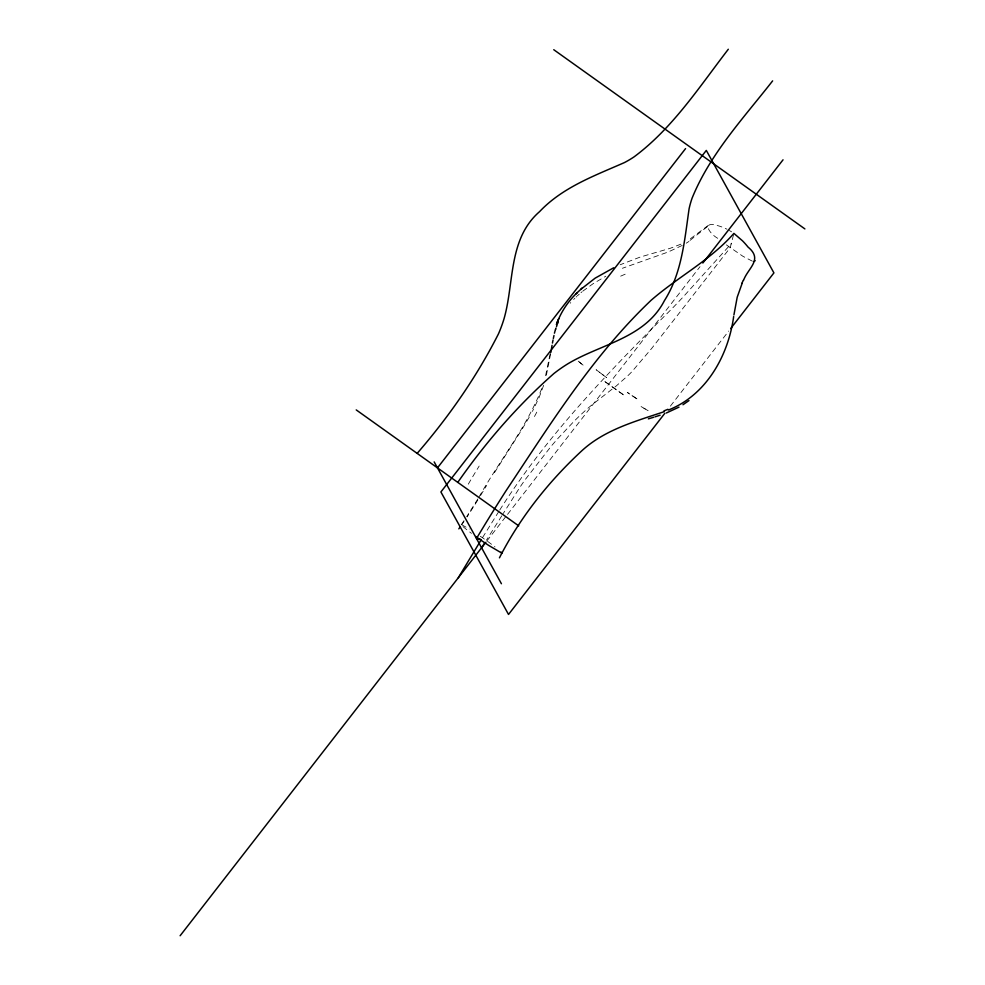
<?xml version="1.0" encoding="UTF-8"?>
<svg xmlns="http://www.w3.org/2000/svg" width="985" height="985" viewBox="0 0 985 985"><rect width="100%" height="100%" fill="white"/><g stroke="black" fill="none" stroke-linecap="round" stroke-linejoin="round"><path stroke-width="0.74" stroke-dasharray="4.92 3.69" d="M550.677 353.541L546.022 377.033M550.073 354.034L545.358 376.775M733.529 234.824L730.23 247.666L651.725 348.382L631.779 371.801A68.618 20.032 -54.5 0 1 628.135 375.457L616.413 385.825L591.862 404.921A136.004 39.708 -54.5 0 0 573.836 421.506L558.039 438.337A167.228 48.819 -54.5 0 0 551.268 446.119L525.214 479.609A119.628 34.931 -54.5 0 0 519.612 487.747L503.261 513.456M543.634 385.357L538.857 398.125L532.38 411.41M541.738 388.509C526.384 427.909 499.186 461.054 478.612 497.721M717.708 238.296C708.88 233.359 701.172 220.406 718.237 225.787A46.418 26.767 48 0 1 724.701 228.138L726.979 229.222M529.253 417.098L522.013 429.312M480.606 495.455L486.639 485.47M477.86 498.939L466.73 516.583M482.576 537.539L498.927 511.301M477.799 500.072L467.05 517.002M494.458 472.665L521.225 430.593M501.796 515.808L486.541 539.989M499.727 510.058C547.389 434.693 609.912 370.52 672.755 307.862A490.924 143.342 -54.5 0 0 682.556 297.618L731.264 243.664M461.239 524.746L464.255 520.252M464.009 521.508L461.953 524.476M486.775 541.097L506.585 515.598M507.534 514.392L700.015 266.676M670.391 406.128L728.74 331.034M570.229 303.22L570.783 302.58M573.664 299.452L574.871 298.246M576.09 297.051L576.717 296.46M577.345 295.869L579.254 294.146M707.378 226.624L688.847 241.337M708.166 225.454L688.552 240.131M580.99 292.656L581.876 291.917M582.763 291.191L593.142 283.68L605.812 276.219M682.174 245.462L668.076 252.037L622.409 268.277M680.943 244.157L670.243 248.294L640.385 256.999L620.144 264.756M752.368 261.173L742.949 256.309L725.859 244.514M461.768 524.734L469.266 529.031M729.294 230.453L731.609 231.844M579.254 362.049L583.846 365.718L578.257 361.175M463.012 526.63L467.259 530.127A35.398 3.14 34 0 0 471.483 533.365M480.323 536.283A32.579 2.881 34 0 1 486.27 540.433M487.587 541.368A32.579 2.881 34 0 1 494.987 546.934M688.934 241.436A114.568 108.375 12.8 0 1 686.225 243.184M620.661 276.157A185.439 122.928 -8.2 0 1 626.608 273.621M536.776 412.173A184.454 117.289 -48.2 0 1 533.587 418.083M468.294 484.164A239.527 56.33 -57.9 0 1 479.166 466.065M648.142 410.708L640.903 406.436L648.142 410.708M636.901 398.839L627.297 392.412L636.901 398.839M623.456 394.837L603.645 380.69L623.456 394.837M606.588 377.624L596.122 369.732L606.588 377.624"/><path stroke-width="1.48" d="M743.527 280.356C748.021 267.908 763.338 259.683 748.009 247.038A46.418 26.767 48 0 0 742.53 240.857L733.899 233.396C710.197 260.372 677.914 276.92 651.134 300.265C592.835 355.585 550.036 424.646 505.785 491.133A564.664 164.864 -54.5 0 0 480.779 531.371L477.109 537.478A35.398 3.14 34 0 0 488.585 545.345L501.907 553.176L501.131 552.105M733.923 314.917L737.211 297.187L742.234 283.101M550.874 352.384L551.058 351.189M733.665 316.481C728.383 355.45 706.442 395.12 668.396 410.031M551.354 349.404L552.043 345.329M552.45 343.039L553.028 339.997M553.336 338.483L553.989 335.479M555.565 329.519L556.02 328.054M556.513 326.601L557.079 325.038M558.089 320.334L556.439 324.57C560.662 312.417 567.963 301.385 577.321 292.582M557.079 322.908L558.79 318.598M557.682 323.474L558.101 322.452M499.444 557.83C519.883 517.753 548.559 481.653 581.495 451.081C604.507 429.706 635.399 421.371 664.395 411.619M458.333 577.702L481.099 539.94M457.779 482.367C485.457 442.647 517.642 405.451 554.001 373.45A136.57 129.355 -28.9 0 1 567.754 363.859C600.702 343.937 645.003 338.286 664.407 300.671C681.94 273.091 684.526 240.192 689.106 208.734A93.834 88.884 -28.9 0 1 692.061 198.231C710.062 153.869 743.515 118.102 772.634 80.869M481.579 547.783L484.558 543.104M460.389 526.667L458.813 528.846M728.309 49.25C699.338 86.889 672.681 128.173 634.081 156.861A93.834 88.884 -28.9 0 1 624.416 162.587C594.497 175.773 562.644 187.249 539.595 211.615C508.161 238.924 514.392 282.326 504.123 318.45A136.57 129.355 -28.9 0 1 498.484 333.829C476.703 376.824 448.704 416.975 417.16 453.383M437.475 467.875L685.56 148.6M180.12 935.75L485.827 542.316M702.847 263.032L783.038 159.816M755.138 260.705L754.19 261.394M664.752 413.392L508.519 614.455L440.898 491.971L706.307 150.409L773.914 272.894L730.624 328.608M580.768 289.368L595.186 278.127L613.692 267.772M575.634 294.17L582.48 287.743M682.987 404.737L688.971 400.575M678.985 407.137L666.254 413.023M655.16 416.79L660.122 415.214M648.339 418.859L653.843 417.209M476.481 538.549L480.68 539.349M553.755 49.706L804.88 228.902M356.225 409.908L518.713 525.855M434.176 461.903L501.427 583.736M667.916 409.304A118.003 90.238 -3.9 0 1 663.939 410.868M742.025 283.04A114.568 98.303 -18.5 0 1 743.33 280.282M477.109 537.478A35.398 3.14 34 0 1 475.755 536.505M554.432 333.201A118.138 102.12 23.1 0 1 555.478 329.495"/></g></svg>
